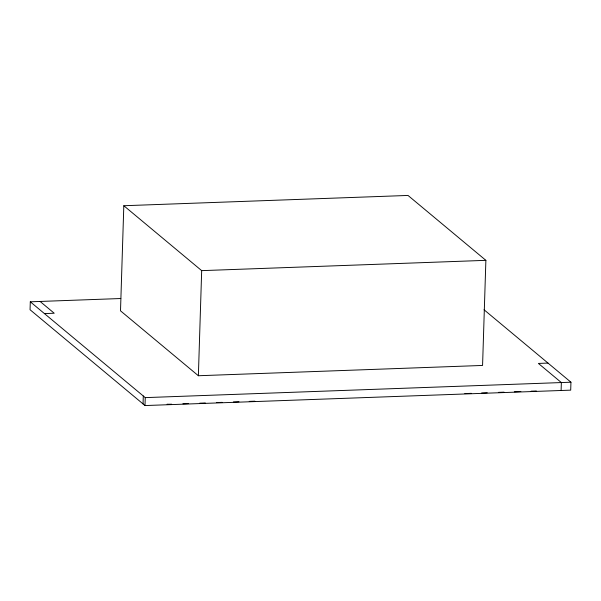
<?xml version="1.0" encoding="UTF-8"?>
<svg xmlns="http://www.w3.org/2000/svg" width="601" height="601" viewBox="0 0 601 601"><rect width="100%" height="100%" fill="white"/><g stroke="black" fill="none" stroke-linecap="round" stroke-linejoin="round"><path stroke-width="0.9" d="M120.778 298.524L30.298 301.807L30.05 309.733L145.006 405.555L570.702 390.147L570.95 382.213L484.03 309.755M123.814 205.73L120.508 310.83L198.375 375.738L482.573 365.446L485.878 260.346L408.011 195.445L123.814 205.73L201.681 270.638L485.878 260.346M143.046 403.917L143.293 395.984M145.006 405.555L145.254 397.622L30.298 301.807M198.375 375.738L201.681 270.638M561.109 390.492L561.357 382.559L538.398 363.425L547.999 363.079M44.436 313.587L54.218 313.234L40.079 301.447M145.254 397.622L570.95 382.213M182.869 403.789L188.474 403.587M199.697 403.181L205.309 402.97M216.525 402.565L222.137 402.362M233.353 401.956L238.965 401.753M249.25 401.385L254.854 401.183M464.821 393.58L471.357 393.339M481.634 392.971L487.238 392.769M498.447 392.363L504.051 392.16M514.321 391.784L520.857 391.552M531.134 391.176L534.867 391.041A23.537 5.417 1.8 0 0 536.332 390.981M171.646 404.195A17.737 4.079 1.8 0 1 167.07 404.21"/></g></svg>
